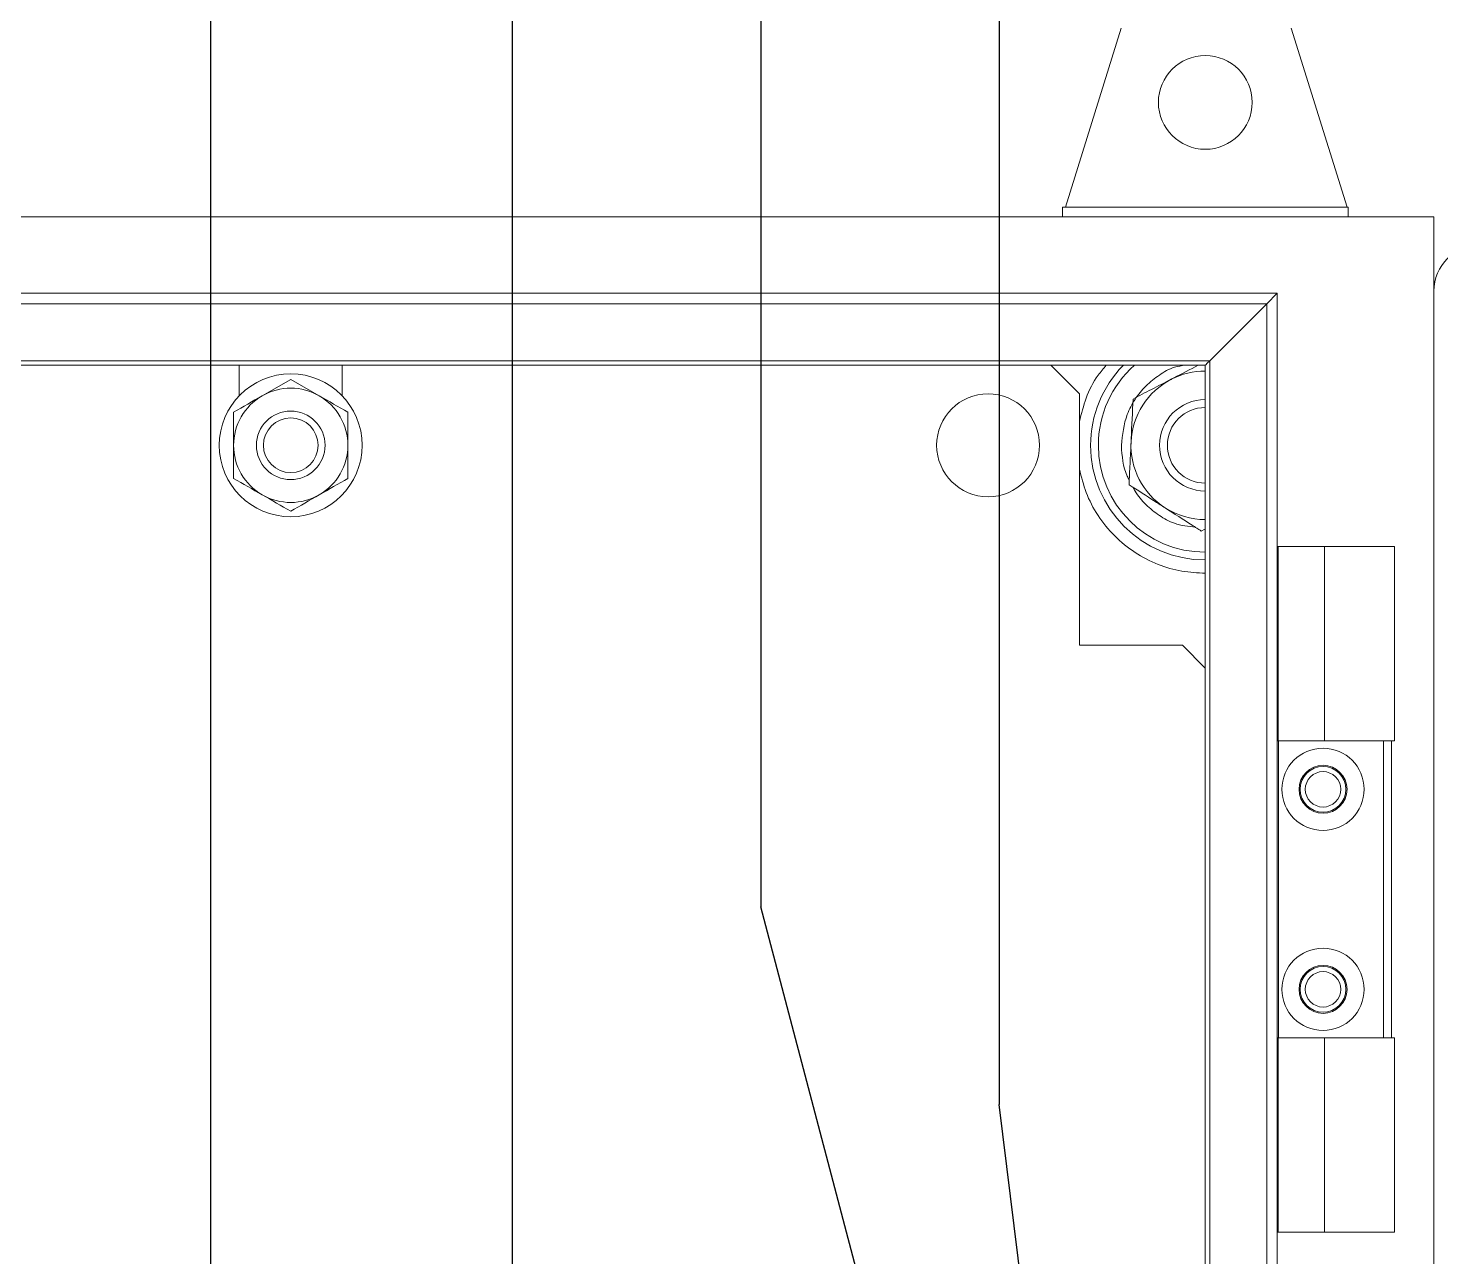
# Model space of a CAD drawing. Extents: x 4137 to 28680, y 2446 to 6814.
# Drawn here: x 7435.5 to 7559.1, y 4373.3 to 4480.8 of the extents above; entities that cross this region are included whole.
import ezdxf

# ---------------------------------------------------------------- set-up
doc = ezdxf.new("R2010")
doc.units = 0
doc.header["$LTSCALE"] = 0.5
doc.layers.get('0').update_dxf_attribs({"linetype": 'CONTINUOUS'})
doc.layers.add('DIM', color=5, linetype='CONTINUOUS')

msp = doc.modelspace()

# ---------------------------------------------------------------- linework, layer by layer
at = {"color": 7, "linetype": 'Continuous', "lineweight": 15}
for p, q in [((7531.12, 4480.78), (7526.23, 4465.12)), ((7550.88, 4465.12), (7545.99, 4480.78)), ((7358.47, 4464.29), (7558.47, 4464.29)), ((7526.23, 4465.12), (7525.97, 4465.12)), ((7525.97, 4465.12), (7525.97, 4464.29)), ((7550.88, 4465.12), (7526.23, 4465.12)), ((7550.97, 4465.12), (7550.88, 4465.12)), ((7550.97, 4464.29), (7550.97, 4465.12)), ((7558.47, 4164.29), (7558.47, 4464.29)), ((7365.16, 4457.6), (7544.77, 4457.6)), ((7544.77, 4457.6), (7543.85, 4456.67)), ((7544.77, 4457.6), (7544.77, 4170.98)), ((7558.47, 4457.79), (7558.47, 4170.79)), ((7366.09, 4456.67), (7543.85, 4456.67)), ((7538.86, 4451.68), (7543.85, 4456.67)), ((7543.85, 4456.67), (7543.85, 4171.91)), ((7538.86, 4451.68), (7371.08, 4451.68)), ((7371.47, 4451.29), (7538.47, 4451.29)), ((7453.97, 4451.29), (7453.97, 4448.63)), ((7462.97, 4448.63), (7462.97, 4451.29)), ((7524.97, 4451.29), (7527.47, 4448.79)), ((7538.47, 4451.29), (7538.47, 4177.29)), ((7538.86, 4176.9), (7538.86, 4451.68)), ((7458.47, 4450.06), (7455.97, 4448.62)), ((7460.97, 4448.62), (7458.47, 4450.06)), ((7527.47, 4448.79), (7527.47, 4426.79)), ((7538.44, 4436.96), (7538.12, 4436.79)), ((7544.85, 4435.44), (7544.77, 4435.44)), ((7544.85, 4418.44), (7544.85, 4435.44)), ((7544.85, 4435.44), (7548.91, 4435.44)), ((7548.91, 4435.44), (7548.91, 4418.44)), ((7548.91, 4435.44), (7555.02, 4435.44)), ((7555.02, 4418.44), (7555.02, 4435.44)), ((7527.47, 4426.79), (7536.47, 4426.79)), ((7536.47, 4426.79), (7538.47, 4424.79)), ((7544.77, 4418.44), (7544.85, 4418.44)), ((7548.91, 4418.44), (7544.85, 4418.44)), ((7544.87, 4392.44), (7544.87, 4418.44)), ((7548.91, 4418.44), (7555.02, 4418.44)), ((7554.07, 4418.44), (7554.07, 4392.44)), ((7554.77, 4392.44), (7554.77, 4418.44)), ((7544.77, 4392.44), (7544.85, 4392.44)), ((7544.85, 4375.44), (7544.85, 4392.44)), ((7544.85, 4392.44), (7548.91, 4392.44)), ((7548.91, 4392.44), (7548.91, 4375.44)), ((7555.02, 4392.44), (7548.91, 4392.44)), ((7555.02, 4375.44), (7555.02, 4392.44)), ((7544.77, 4375.44), (7544.85, 4375.44)), ((7544.85, 4375.44), (7548.91, 4375.44)), ((7548.91, 4375.44), (7555.02, 4375.44))]:
    msp.add_line(p, q, dxfattribs=at)
at = {"color": 7, "linetype": 'Continuous', "lineweight": 15, "flags": 128}
msp.add_lwpolyline([(7538.47, 4451.29), (7538.51, 4451.34), (7538.65, 4451.47), (7538.86, 4451.68)], dxfattribs=at)
at = {"color": 7, "linetype": 'Continuous', "lineweight": 15}
for centre, radius in [((7538.47, 4474.29), 4.1), ((7458.47, 4444.29), 6.25), ((7519.47, 4444.29), 4.5), ((7458.47, 4444.29), 3), ((7458.47, 4444.29), 2.39), ((7548.77, 4414.19), 3.6), ((7548.77, 4414.19), 2.1), ((7548.77, 4414.19), 2), ((7548.77, 4414.19), 1.55), ((7548.77, 4396.69), 3.6), ((7548.77, 4396.69), 2.1), ((7548.77, 4396.69), 2), ((7548.77, 4396.69), 1.55)]:
    msp.add_circle(centre, radius, dxfattribs=at)
for centre, radius, start, end in [((7562.47, 4457.79), 4, 90, 180), ((7538.47, 4444.29), 6.5, 90, 117.3327), ((7538.47, 4444.29), 6.5, 117.3327, 177.3327), ((7458.47, 4444.29), 5, 120, 180), ((7458.47, 4444.29), 5, 60, 120), ((7458.47, 4444.29), 5, 0, 60), ((7538.47, 4444.29), 4, 90, 180), ((7538.47, 4444.29), 3.31, 90, 180), ((7538.47, 4444.29), 6.5, 177.3327, 237.3327), ((7458.47, 4444.29), 5, 180, 240), ((7458.47, 4444.29), 5, 300, 0), ((7538.47, 4444.29), 4, 180, 270), ((7538.47, 4444.29), 3.31, 180, 270), ((7458.47, 4444.29), 5, 240, 300), ((7538.47, 4444.29), 6.5, 237.3327, 270)]:
    msp.add_arc(centre, radius, start, end, dxfattribs=at)
at = {"color": 8, "linetype": 'Continuous', "lineweight": 15}
for radius, start, end in [(10.03, 135.7657, 180), (9.35, 131.5427, 180), (10.03, 180, 270), (9.35, 180, 270)]:
    msp.add_arc((7538.47, 4444.29), radius, start, end, dxfattribs=at)
for points, knots in [([(7527.47, 4446.38), (7527.64, 4447.06), (7527.99, 4448.48), (7528.82, 4450.15), (7529.56, 4451.01), (7529.8, 4451.29)], [0, 0, 0, 0, 0.385141, 0.796034, 1, 1, 1, 1]), ([(7531.13, 4444.29), (7531.23, 4445.21), (7531.38, 4446.63), (7532.3, 4448.34), (7533.24, 4449.52), (7534.42, 4450.45), (7535.58, 4451.14), (7536.39, 4451.25), (7536.7, 4451.29)], [0, 0, 0, 0, 0.283974, 0.436842, 0.592953, 0.749065, 0.901934, 1, 1, 1, 1]), ([(7531.82, 4441.25), (7531.76, 4441.37), (7531.26, 4442.29), (7531.19, 4443.35), (7531.13, 4444.29)], [0, 0, 0, 0, 0.1207025, 1, 1, 1, 1]), ([(7538.47, 4433.09), (7537.79, 4433.13), (7536.38, 4433.2), (7534.29, 4433.82), (7532.28, 4434.86), (7530.49, 4436.31), (7529.04, 4438.11), (7527.98, 4440.09), (7527.64, 4441.51), (7527.47, 4442.2)], [0, 0, 0, 0, 0.132321, 0.272568, 0.418646, 0.567823, 0.717001, 0.863078, 1, 1, 1, 1]), ([(7537.62, 4437.12), (7536.99, 4437.19), (7535.86, 4437.32), (7534.42, 4438.12), (7533.26, 4439.07), (7532.49, 4439.94), (7532.21, 4440.51), (7532.15, 4440.62)], [0, 0, 0, 0, 0.277711, 0.496191, 0.719306, 0.94242, 1, 1, 1, 1])]:
    msp.add_open_spline(points, degree=3, knots=knots, dxfattribs=at)
at = {"color": 7, "linetype": 'Continuous', "lineweight": 15}
for points, knots in [([(7535.48, 4450.06), (7535.56, 4450.11), (7536.36, 4450.52), (7537.15, 4450.93), (7537.86, 4451.29)], [0, 0, 0, 0, 0.098745, 1, 1, 1, 1]), ([(7532.15, 4448.34), (7532.69, 4448.62), (7533.78, 4449.19), (7534.91, 4449.77), (7535.48, 4450.06)], [0, 0, 0, 0, 0.495457, 1, 1, 1, 1]), ([(7531.98, 4444.59), (7531.98, 4444.68), (7532.04, 4445.95), (7532.1, 4447.19), (7532.15, 4448.34)], [0, 0, 0, 0, 0.070214, 1, 1, 1, 1]), ([(7531.8, 4440.84), (7531.83, 4441.45), (7531.89, 4442.68), (7531.95, 4443.95), (7531.98, 4444.59)], [0, 0, 0, 0, 0.495457, 1, 1, 1, 1]), ([(7534.96, 4438.82), (7534.67, 4439), (7533.6, 4439.69), (7532.56, 4440.36), (7531.8, 4440.84)], [0, 0, 0, 0, 0.268635, 1, 1, 1, 1]), ([(7538.12, 4436.79), (7537.85, 4436.96), (7536.82, 4437.62), (7535.75, 4438.31), (7534.96, 4438.82)], [0, 0, 0, 0, 0.2575495, 1, 1, 1, 1])]:
    msp.add_open_spline(points, degree=3, knots=knots, dxfattribs=at)
for points in [[(7455.97, 4448.62), (7455.13, 4448.14), (7454.3, 4447.66), (7453.47, 4447.18)], [(7463.47, 4447.18), (7462.64, 4447.66), (7461.81, 4448.14), (7460.97, 4448.62)], [(7453.47, 4447.18), (7453.47, 4446.22), (7453.47, 4445.26), (7453.47, 4444.29)], [(7463.47, 4444.29), (7463.47, 4445.26), (7463.47, 4446.22), (7463.47, 4447.18)], [(7453.47, 4444.29), (7453.47, 4443.32), (7453.47, 4442.36), (7453.47, 4441.4)], [(7463.47, 4441.4), (7463.47, 4442.36), (7463.47, 4443.32), (7463.47, 4444.29)], [(7453.47, 4441.4), (7454.3, 4440.92), (7455.13, 4440.44), (7455.97, 4439.96)], [(7460.97, 4439.96), (7461.81, 4440.44), (7462.64, 4440.92), (7463.47, 4441.4)], [(7455.97, 4439.96), (7456.81, 4439.48), (7457.64, 4439), (7458.47, 4438.52)], [(7458.47, 4438.52), (7459.3, 4439), (7460.13, 4439.48), (7460.97, 4439.96)]]:
    msp.add_open_spline(points, degree=3, dxfattribs=at)
at = {"layer": 'DIM'}
for p, q in [((7451.44, 4509.87), (7451.44, 4329.62)), ((7477.85, 4509.7), (7477.85, 4317.48)), ((7499.59, 4509.87), (7499.59, 4403.92)), ((7520.43, 4509.7), (7520.43, 4386.61)), ((7520.4, 4325.03), (7499.59, 4403.92)), ((7528.46, 4322.42), (7520.43, 4386.61))]:
    msp.add_line(p, q, dxfattribs=at)

doc.saveas('drawing.dxf')
